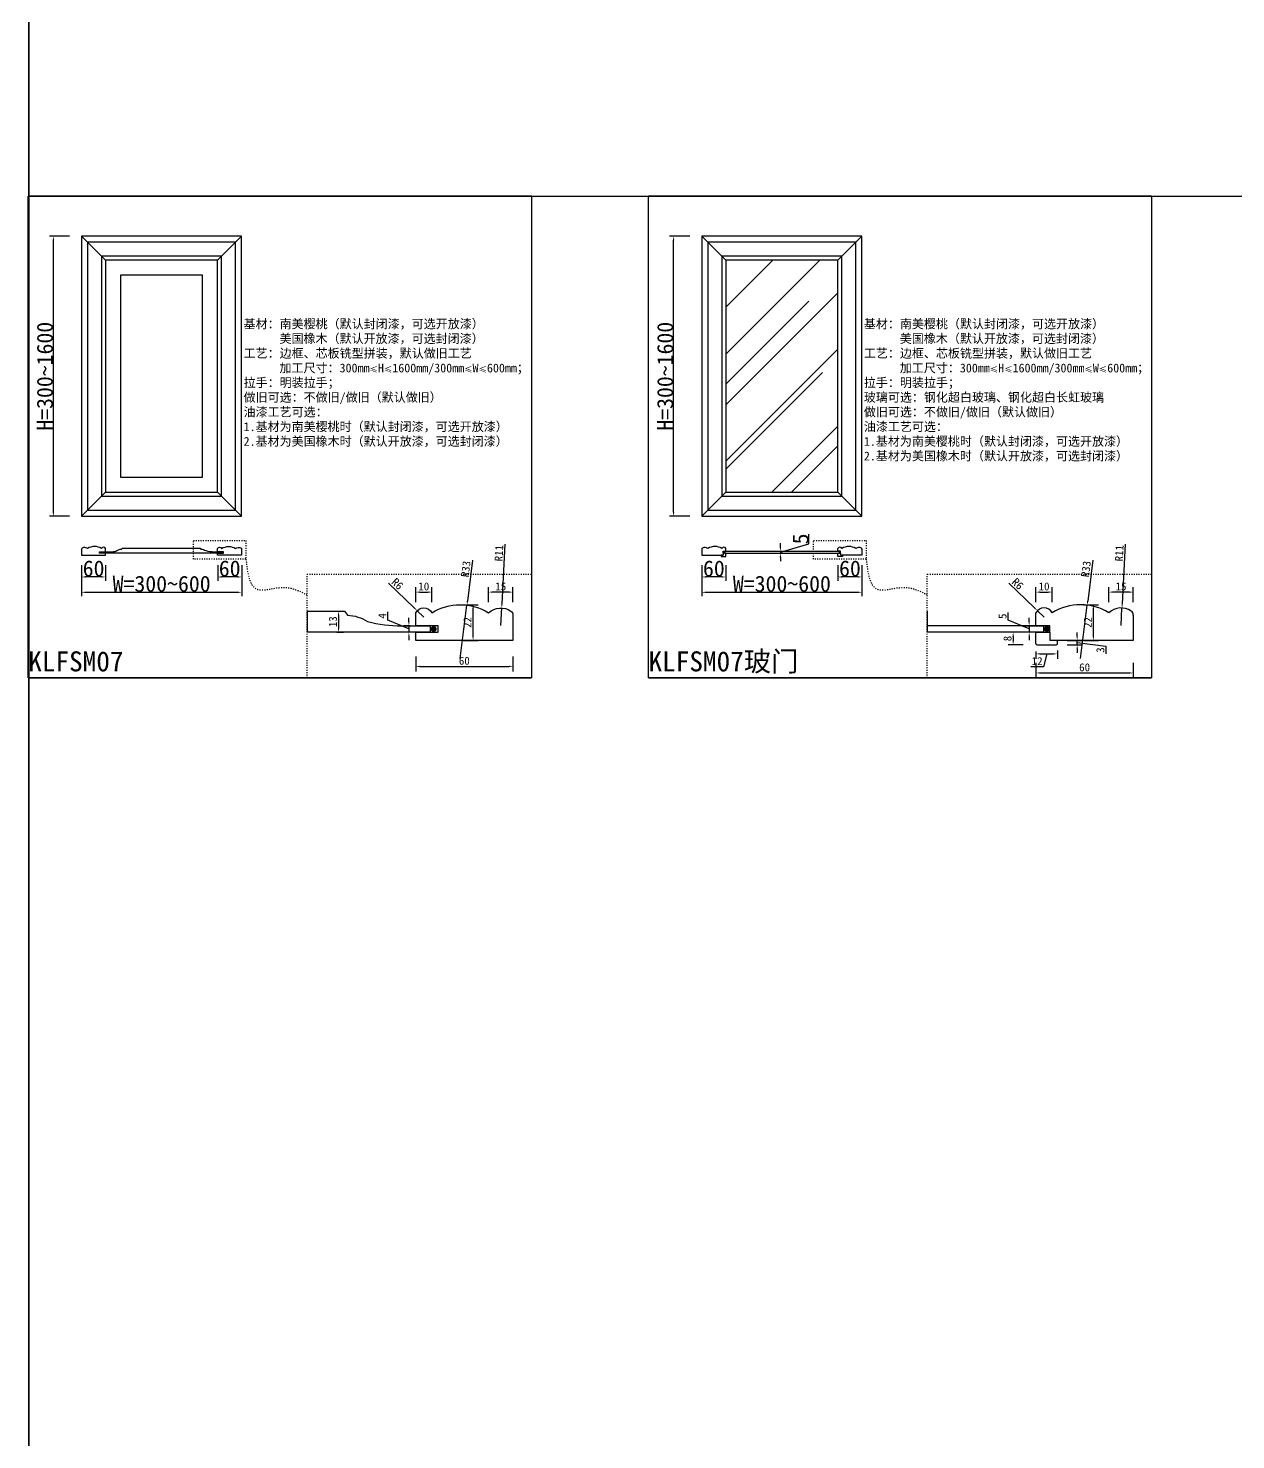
# Model space of a CAD drawing. Header units: millimetres. Extents: x 85186 to 129000, y -77269 to -36327.
# Drawn here: x 85317 to 88334, y -68110 to -64582 of the extents above; entities that cross this region are included whole.
import ezdxf

# ---------------------------------------------------------------- set-up
doc = ezdxf.new("R2010")
doc.units = ezdxf.units.MM
doc.linetypes.add('100', pattern=[30, 12, -18])
doc.styles.add('KLF-1_宋体', font='SimSun.ttf')
doc.styles.get("Standard").update_dxf_attribs({"font": 'SimSun.ttf'})
doc.styles.add('ZB_宋体', font='SimSun.ttf')
doc.dimstyles.new('ZB16-1.0+4倍大样', dxfattribs={"dimscale": 10, "dimtxt": 2, "dimasz": 1, "dimexe": 1.25, "dimexo": 0.625, "dimgap": 0.4, "dimtad": 1, "dimdec": 1, "dimlfac": 0.25, "dimtxsty": 'Standard', "dimcen": 2.5, "dimclrd": 144, "dimclre": 144, "dimclrt": 4, "dimadec": 0, "dimazin": 0, "dimtfac": 1, "dimtdec": 1, "dimtmove": 1, "dimatfit": 3, "dimfxlon": 1, "dimarcsym": 0})
doc.dimstyles.new('客来福标注小', dxfattribs={"dimscale": 20, "dimtxt": 2, "dimasz": 0.5, "dimexe": 0.5, "dimexo": 0, "dimgap": 0.05, "dimtad": 1, "dimdec": 0, "dimzin": 0, "dimdsep": 46, "dimtxsty": 'Standard', "dimcen": 0, "dimclrd": 256, "dimclre": 256, "dimclrt": 256, "dimadec": 0, "dimazin": 0, "dimtfac": 1, "dimtdec": 0, "dimtofl": 0, "dimtmove": 1, "dimatfit": 3, "dimfxl": 2.2, "dimfxlon": 1, "dimtolj": 1, "dimtzin": 0, "dimarcsym": 0})

# ---------------------------------------------------------------- blocks, each defined once
blk = doc.blocks.new('*D2675')
at = {"lineweight": -2, "transparency": 16777216}
for p, q in [((85420.6, -65101.9), (85369.9, -65101.9)), ((85379.9, -65791.9), (85379.9, -65111.9)), ((85420.6, -65801.9), (85369.9, -65801.9))]:
    blk.add_line(p, q, dxfattribs=at)
at = {"transparency": 16777216}
for points in [[(85378.2, -65111.9), (85381.6, -65111.9), (85379.9, -65101.9)], [(85378.2, -65791.9), (85381.6, -65791.9), (85379.9, -65801.9)]]:
    blk.add_solid(points, dxfattribs=at)
at = {"layer": 'Defpoints', "color": 0, "transparency": 16777216}
for p in [(85379.9, -65101.9), (85420.6, -65101.9), (85420.6, -65801.9)]:
    blk.add_point(p, dxfattribs=at)
at = {"transparency": 16777216, "insert": (85358.9, -65451.9), "char_height": 40, "attachment_point": 5, "rotation": 90, "style": 'KLF-1_宋体'}
blk.add_mtext('\\A1;H=300~1600', dxfattribs=at)
blk = doc.blocks.new('*D2676')
at = {"lineweight": -2, "transparency": 16777216}
for p, q in [((85450.5, -65947.8), (85450.5, -66001.8)), ((85850.5, -65947.8), (85850.5, -66001.8)), ((85460.5, -65991.8), (85840.5, -65991.8))]:
    blk.add_line(p, q, dxfattribs=at)
at = {"transparency": 16777216}
for points in [[(85460.5, -65990.1), (85460.5, -65993.5), (85450.5, -65991.8)], [(85840.5, -65990.1), (85840.5, -65993.5), (85850.5, -65991.8)]]:
    blk.add_solid(points, dxfattribs=at)
at = {"layer": 'Defpoints', "color": 0, "transparency": 16777216}
for p in [(85450.5, -65923.7), (85850.5, -65923.7), (85850.5, -65991.8)]:
    blk.add_point(p, dxfattribs=at)
at = {"transparency": 16777216, "insert": (85650.5, -65970.8), "char_height": 40, "attachment_point": 5, "style": 'KLF-1_宋体'}
blk.add_mtext('\\A1;W=300~600', dxfattribs=at)
blk = doc.blocks.new('*D2677')
at = {"lineweight": -2, "transparency": 16777216}
for p, q in [((85790.5, -65923.7), (85790.5, -65963.5)), ((85850.5, -65923.7), (85850.5, -65963.5)), ((85840.5, -65953.5), (85800.5, -65953.5))]:
    blk.add_line(p, q, dxfattribs=at)
at = {"transparency": 16777216}
for points in [[(85800.5, -65951.8), (85800.5, -65955.2), (85790.5, -65953.5)], [(85840.5, -65951.8), (85840.5, -65955.2), (85850.5, -65953.5)]]:
    blk.add_solid(points, dxfattribs=at)
at = {"layer": 'Defpoints', "color": 0, "transparency": 16777216}
for p in [(85790.5, -65923.7), (85850.5, -65923.7), (85790.5, -65953.5)]:
    blk.add_point(p, dxfattribs=at)
at = {"transparency": 16777216, "insert": (85820.5, -65932.5), "char_height": 40, "attachment_point": 5, "style": 'KLF-1_宋体'}
blk.add_mtext('\\A1;60', dxfattribs=at)
blk = doc.blocks.new('*D2678')
at = {"lineweight": -2, "transparency": 16777216}
for p, q in [((85450.5, -65923.7), (85450.5, -65963.5)), ((85510.5, -65923.7), (85510.5, -65963.5)), ((85500.5, -65953.5), (85460.5, -65953.5))]:
    blk.add_line(p, q, dxfattribs=at)
at = {"transparency": 16777216}
for points in [[(85460.5, -65951.8), (85460.5, -65955.2), (85450.5, -65953.5)], [(85500.5, -65951.8), (85500.5, -65955.2), (85510.5, -65953.5)]]:
    blk.add_solid(points, dxfattribs=at)
at = {"layer": 'Defpoints', "color": 0, "transparency": 16777216}
for p in [(85450.5, -65923.7), (85510.5, -65923.7), (85450.5, -65953.5)]:
    blk.add_point(p, dxfattribs=at)
at = {"transparency": 16777216, "insert": (85480.5, -65932.5), "char_height": 40, "attachment_point": 5, "style": 'KLF-1_宋体'}
blk.add_mtext('\\A1;60', dxfattribs=at)
blk = doc.blocks.new('sfdds')
at = {"color": 0}
blk.add_line((120351.32, 36919.39), (120351.32, 36906.39), dxfattribs=at)
blk.add_lwpolyline([(120478.37, 36901.39), (120478.37, 36901.39), (120418.37, 36901.39), (120418.37, 36906.39), (120432.28, 36906.39), (120432.28, 36910.39), (120418.37, 36910.39), (120418.37, 36918.39, -0.599598), (120428.37, 36918.39, -0.285714), (120463.37, 36918.39, -0.356081), (120477.08, 36919.44, -0.245516), (120478.37, 36916.98)], format="xyb", close=True)
blk.add_lwpolyline([(120351.32, 36919.39), (120374.37, 36919.39), (120376.25, 36916.89, -0.130305), (120388.68, 36913.07, 0.064299), (120409.67, 36910.39), (120427.37, 36910.39), (120427.37, 36906.39), (120351.32, 36906.39)], format="xyb")
blk = doc.blocks.new('*D2679')
at = {"color": 144, "lineweight": -2, "transparency": 16777216}
for p, q in [((86285.3, -66152), (86285.3, -66189.5)), ((86528.3, -66152), (86528.3, -66189.5)), ((86295.3, -66177), (86518.3, -66177))]:
    blk.add_line(p, q, dxfattribs=at)
at = {"color": 144, "transparency": 16777216}
for points in [[(86295.3, -66175.3), (86295.3, -66178.6), (86285.3, -66177)], [(86518.3, -66175.3), (86518.3, -66178.6), (86528.3, -66177)]]:
    blk.add_solid(points, dxfattribs=at)
at = {"layer": 'Defpoints', "color": 0, "transparency": 16777216}
for p in [(86285.3, -66101.8), (86528.3, -66097.4), (86528.3, -66177)]:
    blk.add_point(p, dxfattribs=at)
at = {"color": 4, "transparency": 16777216, "insert": (86406.8, -66163), "char_height": 20, "attachment_point": 5}
blk.add_mtext('60', dxfattribs=at)
blk = doc.blocks.new('*D2680')
at = {"color": 144, "lineweight": -2, "transparency": 16777216}
for p, q in [((86403.6, -66022.8), (86441.1, -66022.8)), ((86428.6, -66101.9), (86428.6, -66032.8)), ((86403.6, -66111.9), (86441.1, -66111.9))]:
    blk.add_line(p, q, dxfattribs=at)
at = {"color": 144, "transparency": 16777216}
for points in [[(86427, -66032.8), (86430.3, -66032.8), (86428.6, -66022.8)], [(86427, -66101.9), (86430.3, -66101.9), (86428.6, -66111.9)]]:
    blk.add_solid(points, dxfattribs=at)
at = {"layer": 'Defpoints', "color": 0, "transparency": 16777216}
for p in [(86396.7, -66022.8), (86428.6, -66022.8), (86375.9, -66111.9)]:
    blk.add_point(p, dxfattribs=at)
at = {"color": 4, "transparency": 16777216, "insert": (86414.6, -66067.3), "char_height": 20, "attachment_point": 5, "rotation": 90}
blk.add_mtext('22', dxfattribs=at)
blk = doc.blocks.new('*D2681')
at = {"color": 144, "lineweight": -2, "transparency": 16777216}
for p, q in [((86088.2, -66039), (86105.1, -66039)), ((86092.6, -66049), (86092.6, -66081.6)), ((86088.2, -66091.6), (86105.1, -66091.6))]:
    blk.add_line(p, q, dxfattribs=at)
at = {"color": 144, "transparency": 16777216}
for points in [[(86090.9, -66049), (86094.2, -66049), (86092.6, -66039)], [(86090.9, -66081.6), (86094.2, -66081.6), (86092.6, -66091.6)]]:
    blk.add_solid(points, dxfattribs=at)
at = {"layer": 'Defpoints', "color": 0, "transparency": 16777216}
for p in [(86082, -66039), (86082, -66091.6), (86092.6, -66091.6)]:
    blk.add_point(p, dxfattribs=at)
at = {"color": 4, "transparency": 16777216, "insert": (86078.6, -66065.3), "char_height": 20, "attachment_point": 5, "rotation": 90}
blk.add_mtext('13', dxfattribs=at)
blk = doc.blocks.new('*D2682')
at = {"color": 144, "lineweight": -2, "transparency": 16777216}
for p, q in [((86215.8, -66061.1), (86215.8, -66040.8)), ((86268.3, -66083.5), (86215.8, -66061.1)), ((86268.3, -66065.4), (86268.3, -66055.4)), ((86271.1, -66075.4), (86255.8, -66075.4)), ((86271.1, -66091.6), (86255.8, -66091.6)), ((86268.3, -66075.4), (86268.3, -66091.6)), ((86268.3, -66075.4), (86268.3, -66091.6)), ((86268.3, -66101.6), (86268.3, -66111.6))]:
    blk.add_line(p, q, dxfattribs=at)
at = {"color": 144, "transparency": 16777216}
for points in [[(86266.6, -66065.4), (86269.9, -66065.4), (86268.3, -66075.4)], [(86266.6, -66101.6), (86269.9, -66101.6), (86268.3, -66091.6)]]:
    blk.add_solid(points, dxfattribs=at)
at = {"layer": 'Defpoints', "color": 0, "transparency": 16777216}
for p in [(86268.3, -66091.6), (86277.4, -66075.4), (86277.4, -66091.6)]:
    blk.add_point(p, dxfattribs=at)
at = {"color": 4, "transparency": 16777216, "insert": (86201.8, -66050.9), "char_height": 20, "attachment_point": 5, "rotation": 90}
blk.add_mtext('4', dxfattribs=at)
blk = doc.blocks.new('*D2683')
at = {"lineweight": -2, "transparency": 16777216}
for p, q in [((86970.4, -65101.9), (86919.8, -65101.9)), ((86929.8, -65791.9), (86929.8, -65111.9)), ((86970.4, -65801.9), (86919.8, -65801.9))]:
    blk.add_line(p, q, dxfattribs=at)
at = {"transparency": 16777216}
for points in [[(86928.1, -65111.9), (86931.4, -65111.9), (86929.8, -65101.9)], [(86928.1, -65791.9), (86931.4, -65791.9), (86929.8, -65801.9)]]:
    blk.add_solid(points, dxfattribs=at)
at = {"layer": 'Defpoints', "color": 0, "transparency": 16777216}
for p in [(86929.8, -65101.9), (86970.4, -65101.9), (86970.4, -65801.9)]:
    blk.add_point(p, dxfattribs=at)
at = {"transparency": 16777216, "insert": (86908.8, -65451.9), "char_height": 40, "attachment_point": 5, "rotation": 90, "style": 'KLF-1_宋体'}
blk.add_mtext('\\A1;H=300~1600', dxfattribs=at)
blk = doc.blocks.new('*D2684')
at = {"lineweight": -2, "transparency": 16777216}
for p, q in [((87000.3, -65947.8), (87000.3, -66001.8)), ((87400.3, -65947.8), (87400.3, -66001.8)), ((87010.3, -65991.8), (87390.3, -65991.8))]:
    blk.add_line(p, q, dxfattribs=at)
at = {"transparency": 16777216}
for points in [[(87010.3, -65990.1), (87010.3, -65993.5), (87000.3, -65991.8)], [(87390.3, -65990.1), (87390.3, -65993.5), (87400.3, -65991.8)]]:
    blk.add_solid(points, dxfattribs=at)
at = {"layer": 'Defpoints', "color": 0, "transparency": 16777216}
for p in [(87000.3, -65923.7), (87400.3, -65923.7), (87400.3, -65991.8)]:
    blk.add_point(p, dxfattribs=at)
at = {"transparency": 16777216, "insert": (87200.3, -65970.8), "char_height": 40, "attachment_point": 5, "style": 'KLF-1_宋体'}
blk.add_mtext('\\A1;W=300~600', dxfattribs=at)
blk = doc.blocks.new('*D2685')
at = {"lineweight": -2, "transparency": 16777216}
for p, q in [((87340.3, -65923.7), (87340.3, -65963.5)), ((87400.3, -65923.7), (87400.3, -65963.5)), ((87390.3, -65953.5), (87350.3, -65953.5))]:
    blk.add_line(p, q, dxfattribs=at)
at = {"transparency": 16777216}
for points in [[(87350.3, -65951.8), (87350.3, -65955.2), (87340.3, -65953.5)], [(87390.3, -65951.8), (87390.3, -65955.2), (87400.3, -65953.5)]]:
    blk.add_solid(points, dxfattribs=at)
at = {"layer": 'Defpoints', "color": 0, "transparency": 16777216}
for p in [(87340.3, -65923.7), (87400.3, -65923.7), (87340.3, -65953.5)]:
    blk.add_point(p, dxfattribs=at)
at = {"transparency": 16777216, "insert": (87370.3, -65932.5), "char_height": 40, "attachment_point": 5, "style": 'KLF-1_宋体'}
blk.add_mtext('\\A1;60', dxfattribs=at)
blk = doc.blocks.new('*D2686')
at = {"lineweight": -2, "transparency": 16777216}
for p, q in [((87000.3, -65923.7), (87000.3, -65963.5)), ((87060.3, -65923.7), (87060.3, -65963.5)), ((87050.3, -65953.5), (87010.3, -65953.5))]:
    blk.add_line(p, q, dxfattribs=at)
at = {"transparency": 16777216}
for points in [[(87010.3, -65951.8), (87010.3, -65955.2), (87000.3, -65953.5)], [(87050.3, -65951.8), (87050.3, -65955.2), (87060.3, -65953.5)]]:
    blk.add_solid(points, dxfattribs=at)
at = {"layer": 'Defpoints', "color": 0, "transparency": 16777216}
for p in [(87000.3, -65923.7), (87060.3, -65923.7), (87000.3, -65953.5)]:
    blk.add_point(p, dxfattribs=at)
at = {"transparency": 16777216, "insert": (87030.3, -65932.5), "char_height": 40, "attachment_point": 5, "style": 'KLF-1_宋体'}
blk.add_mtext('\\A1;60', dxfattribs=at)
blk = doc.blocks.new('*D2687')
at = {"color": 144, "lineweight": -2, "transparency": 16777216}
for p, q in [((87835.2, -66168.4), (87835.2, -66205.9)), ((88078.2, -66168.4), (88078.2, -66205.9)), ((87845.2, -66193.4), (88068.2, -66193.4))]:
    blk.add_line(p, q, dxfattribs=at)
at = {"color": 144, "transparency": 16777216}
for points in [[(87845.2, -66191.7), (87845.2, -66195), (87835.2, -66193.4)], [(88068.2, -66191.7), (88068.2, -66195), (88078.2, -66193.4)]]:
    blk.add_solid(points, dxfattribs=at)
at = {"layer": 'Defpoints', "color": 0, "transparency": 16777216}
for p in [(87835.2, -66118.2), (88078.2, -66113.8), (88078.2, -66193.4)]:
    blk.add_point(p, dxfattribs=at)
at = {"color": 4, "transparency": 16777216, "insert": (87956.7, -66179.4), "char_height": 20, "attachment_point": 5}
blk.add_mtext('60', dxfattribs=at)
blk = doc.blocks.new('*D2688')
at = {"color": 144, "lineweight": -2, "transparency": 16777216}
for p, q in [((87953.5, -66022.8), (87991, -66022.8)), ((87978.5, -66101.9), (87978.5, -66032.8)), ((87953.5, -66111.9), (87991, -66111.9))]:
    blk.add_line(p, q, dxfattribs=at)
at = {"color": 144, "transparency": 16777216}
for points in [[(87976.8, -66032.8), (87980.2, -66032.8), (87978.5, -66022.8)], [(87976.8, -66101.9), (87980.2, -66101.9), (87978.5, -66111.9)]]:
    blk.add_solid(points, dxfattribs=at)
at = {"layer": 'Defpoints', "color": 0, "transparency": 16777216}
for p in [(87946.5, -66022.8), (87978.5, -66022.8), (87925.7, -66111.9)]:
    blk.add_point(p, dxfattribs=at)
at = {"color": 4, "transparency": 16777216, "insert": (87964.5, -66067.3), "char_height": 20, "attachment_point": 5, "rotation": 90}
blk.add_mtext('22', dxfattribs=at)
blk = doc.blocks.new('*D2689')
at = {"color": 144, "lineweight": -2, "transparency": 16777216}
for p, q in [((87765.7, -66061.1), (87765.7, -66042.2)), ((87818.2, -66083.5), (87765.7, -66061.1)), ((87818.2, -66065.4), (87818.2, -66055.4)), ((87821, -66075.4), (87805.7, -66075.4)), ((87821, -66091.6), (87805.7, -66091.6)), ((87818.2, -66075.4), (87818.2, -66091.6)), ((87818.2, -66075.4), (87818.2, -66091.6)), ((87818.2, -66101.6), (87818.2, -66111.6))]:
    blk.add_line(p, q, dxfattribs=at)
at = {"color": 144, "transparency": 16777216}
for points in [[(87816.5, -66065.4), (87819.8, -66065.4), (87818.2, -66075.4)], [(87816.5, -66101.6), (87819.8, -66101.6), (87818.2, -66091.6)]]:
    blk.add_solid(points, dxfattribs=at)
at = {"layer": 'Defpoints', "color": 0, "transparency": 16777216}
for p in [(87818.2, -66091.6), (87827.3, -66075.4), (87827.3, -66091.6)]:
    blk.add_point(p, dxfattribs=at)
at = {"color": 4, "transparency": 16777216, "insert": (87751.7, -66051.7), "char_height": 20, "attachment_point": 5, "rotation": 90}
blk.add_mtext('5', dxfattribs=at)
blk = doc.blocks.new('*D2709')
at = {"color": 144, "lineweight": -2, "transparency": 16777216}
for p, q in [((86285.3, -66016.3), (86285.3, -65978.8)), ((86295.3, -65991.3), (86315.8, -65991.3)), ((86325.8, -66016.3), (86325.8, -65978.8))]:
    blk.add_line(p, q, dxfattribs=at)
at = {"color": 144, "transparency": 16777216}
for points in [[(86295.3, -65989.6), (86295.3, -65993), (86285.3, -65991.3)], [(86315.8, -65989.6), (86315.8, -65993), (86325.8, -65991.3)]]:
    blk.add_solid(points, dxfattribs=at)
at = {"layer": 'Defpoints', "color": 0, "transparency": 16777216}
for p in [(86325.8, -65991.3), (86285.3, -66032.9), (86325.8, -66032.9)]:
    blk.add_point(p, dxfattribs=at)
at = {"color": 4, "transparency": 16777216, "insert": (86305.5, -65977.3), "char_height": 20, "attachment_point": 5}
blk.add_mtext('10', dxfattribs=at)
blk = doc.blocks.new('*D2710')
at = {"color": 144, "lineweight": -2, "transparency": 16777216}
for p, q in [((86467.5, -66016.3), (86467.5, -65978.8)), ((86518.3, -65991.3), (86477.5, -65991.3)), ((86528.3, -66016.3), (86528.3, -65978.8))]:
    blk.add_line(p, q, dxfattribs=at)
at = {"color": 144, "transparency": 16777216}
for points in [[(86477.5, -65989.6), (86477.5, -65993), (86467.5, -65991.3)], [(86518.3, -65989.6), (86518.3, -65993), (86528.3, -65991.3)]]:
    blk.add_solid(points, dxfattribs=at)
at = {"layer": 'Defpoints', "color": 0, "transparency": 16777216}
for p in [(86467.5, -65991.3), (86467.5, -66043), (86528.3, -66080.3)]:
    blk.add_point(p, dxfattribs=at)
at = {"color": 4, "transparency": 16777216, "insert": (86497.9, -65977.3), "char_height": 20, "attachment_point": 5}
blk.add_mtext('15', dxfattribs=at)
blk = doc.blocks.new('*D2711')
at = {"color": 144, "lineweight": -2, "transparency": 16777216}
for p, q in [((86217.6, -65968.9), (86281.8, -66031)), ((86305.5, -66053.9), (86289, -66037.9))]:
    blk.add_line(p, q, dxfattribs=at)
at = {"color": 144, "transparency": 16777216}
blk.add_solid([(86283, -66029.8), (86280.7, -66032.2), (86289, -66037.9)], dxfattribs=at)
at = {"layer": 'Defpoints', "color": 0, "transparency": 16777216}
for p in [(86289, -66037.9), (86305.5, -66053.9)]:
    blk.add_point(p, dxfattribs=at)
at = {"color": 4, "transparency": 16777216, "insert": (86239.7, -65970.7), "char_height": 20, "attachment_point": 5, "rotation": 315.9803}
blk.add_mtext('R6', dxfattribs=at)
blk = doc.blocks.new('*D2712')
at = {"color": 144, "lineweight": -2, "transparency": 16777216}
for p, q in [((86427.3, -65911.4), (86414.5, -66013.9)), ((86396.7, -66156.9), (86413.3, -66023.8))]:
    blk.add_line(p, q, dxfattribs=at)
at = {"color": 144, "transparency": 16777216}
blk.add_solid([(86412.9, -66013.7), (86416.2, -66014.1), (86413.3, -66023.8)], dxfattribs=at)
at = {"layer": 'Defpoints', "color": 0, "transparency": 16777216}
for p in [(86413.3, -66023.8), (86396.7, -66156.9)]:
    blk.add_point(p, dxfattribs=at)
at = {"color": 4, "transparency": 16777216, "insert": (86410.5, -65933.6), "char_height": 20, "attachment_point": 5, "rotation": 82.8789}
blk.add_mtext('R33', dxfattribs=at)
blk = doc.blocks.new('*D2713')
at = {"color": 144, "lineweight": -2, "transparency": 16777216}
for p, q in [((86508.4, -65871.3), (86500.7, -66021)), ((86497.9, -66075), (86500.2, -66031))]:
    blk.add_line(p, q, dxfattribs=at)
at = {"color": 144, "transparency": 16777216}
blk.add_solid([(86499, -66020.9), (86502.4, -66021.1), (86500.2, -66031)], dxfattribs=at)
at = {"layer": 'Defpoints', "color": 0, "transparency": 16777216}
for p in [(86500.2, -66031), (86497.9, -66075)]:
    blk.add_point(p, dxfattribs=at)
at = {"color": 4, "transparency": 16777216, "insert": (86493.2, -65894.1), "char_height": 20, "attachment_point": 5, "rotation": 87.0614}
blk.add_mtext('R11', dxfattribs=at)
blk = doc.blocks.new('*D2714')
at = {"color": 144, "lineweight": -2, "transparency": 16777216}
for p, q in [((87835.2, -66016.3), (87835.2, -65978.8)), ((87845.2, -65991.3), (87865.7, -65991.3)), ((87875.7, -66016.3), (87875.7, -65978.8))]:
    blk.add_line(p, q, dxfattribs=at)
at = {"color": 144, "transparency": 16777216}
for points in [[(87845.2, -65989.6), (87845.2, -65993), (87835.2, -65991.3)], [(87865.7, -65989.6), (87865.7, -65993), (87875.7, -65991.3)]]:
    blk.add_solid(points, dxfattribs=at)
at = {"layer": 'Defpoints', "color": 0, "transparency": 16777216}
for p in [(87875.7, -65991.3), (87835.2, -66032.9), (87875.7, -66032.9)]:
    blk.add_point(p, dxfattribs=at)
at = {"color": 4, "transparency": 16777216, "insert": (87855.4, -65977.3), "char_height": 20, "attachment_point": 5}
blk.add_mtext('10', dxfattribs=at)
blk = doc.blocks.new('*D2715')
at = {"color": 144, "lineweight": -2, "transparency": 16777216}
for p, q in [((88017.4, -66016.3), (88017.4, -65978.8)), ((88068.2, -65991.3), (88027.4, -65991.3)), ((88078.2, -66016.3), (88078.2, -65978.8))]:
    blk.add_line(p, q, dxfattribs=at)
at = {"color": 144, "transparency": 16777216}
for points in [[(88027.4, -65989.6), (88027.4, -65993), (88017.4, -65991.3)], [(88068.2, -65989.6), (88068.2, -65993), (88078.2, -65991.3)]]:
    blk.add_solid(points, dxfattribs=at)
at = {"layer": 'Defpoints', "color": 0, "transparency": 16777216}
for p in [(88017.4, -65991.3), (88017.4, -66043), (88078.2, -66080.3)]:
    blk.add_point(p, dxfattribs=at)
at = {"color": 4, "transparency": 16777216, "insert": (88047.8, -65977.3), "char_height": 20, "attachment_point": 5}
blk.add_mtext('15', dxfattribs=at)
blk = doc.blocks.new('*D2716')
at = {"color": 144, "lineweight": -2, "transparency": 16777216}
for p, q in [((87767.5, -65968.9), (87831.7, -66031)), ((87855.4, -66053.9), (87838.9, -66037.9))]:
    blk.add_line(p, q, dxfattribs=at)
at = {"color": 144, "transparency": 16777216}
blk.add_solid([(87832.9, -66029.8), (87830.6, -66032.2), (87838.9, -66037.9)], dxfattribs=at)
at = {"layer": 'Defpoints', "color": 0, "transparency": 16777216}
for p in [(87838.9, -66037.9), (87855.4, -66053.9)]:
    blk.add_point(p, dxfattribs=at)
at = {"color": 4, "transparency": 16777216, "insert": (87789.5, -65970.7), "char_height": 20, "attachment_point": 5, "rotation": 315.9803}
blk.add_mtext('R6', dxfattribs=at)
blk = doc.blocks.new('*D2717')
at = {"color": 144, "lineweight": -2, "transparency": 16777216}
for p, q in [((87977.2, -65911.4), (87964.4, -66013.9)), ((87946.5, -66156.9), (87963.2, -66023.8))]:
    blk.add_line(p, q, dxfattribs=at)
at = {"color": 144, "transparency": 16777216}
blk.add_solid([(87962.8, -66013.7), (87966.1, -66014.1), (87963.2, -66023.8)], dxfattribs=at)
at = {"layer": 'Defpoints', "color": 0, "transparency": 16777216}
for p in [(87963.2, -66023.8), (87946.5, -66156.9)]:
    blk.add_point(p, dxfattribs=at)
at = {"color": 4, "transparency": 16777216, "insert": (87960.3, -65933.6), "char_height": 20, "attachment_point": 5, "rotation": 82.8789}
blk.add_mtext('R33', dxfattribs=at)
blk = doc.blocks.new('*D2718')
at = {"color": 144, "lineweight": -2, "transparency": 16777216}
for p, q in [((88058.2, -65871.3), (88050.6, -66021)), ((88047.8, -66075), (88050.1, -66031))]:
    blk.add_line(p, q, dxfattribs=at)
at = {"color": 144, "transparency": 16777216}
blk.add_solid([(88048.9, -66020.9), (88052.2, -66021.1), (88050.1, -66031)], dxfattribs=at)
at = {"layer": 'Defpoints', "color": 0, "transparency": 16777216}
for p in [(88050.1, -66031), (88047.8, -66075)]:
    blk.add_point(p, dxfattribs=at)
at = {"color": 4, "transparency": 16777216, "insert": (88043.1, -65894.1), "char_height": 20, "attachment_point": 5, "rotation": 87.0614}
blk.add_mtext('R11', dxfattribs=at)
blk = doc.blocks.new('*D2729')
at = {"lineweight": -2, "transparency": 16777216}
for p, q in [((87268, -65870.3), (87268, -65846.6)), ((87152.5, -65889.2), (87206.5, -65889.2)), ((87196.5, -65879.2), (87196.5, -65869.2)), ((87196.5, -65891.7), (87268, -65870.3)), ((87196.5, -65889.2), (87196.5, -65894.2)), ((87152.5, -65894.2), (87206.5, -65894.2)), ((87196.5, -65904.2), (87196.5, -65914.2))]:
    blk.add_line(p, q, dxfattribs=at)
at = {"transparency": 16777216}
for points in [[(87194.8, -65879.2), (87198.2, -65879.2), (87196.5, -65889.2)], [(87194.8, -65904.2), (87198.2, -65904.2), (87196.5, -65894.2)]]:
    blk.add_solid(points, dxfattribs=at)
at = {"layer": 'Defpoints', "color": 0, "transparency": 16777216}
for p in [(87059.7, -65889.2), (87059.7, -65894.2), (87196.5, -65894.2)]:
    blk.add_point(p, dxfattribs=at)
at = {"transparency": 16777216, "insert": (87247, -65858.4), "char_height": 40, "attachment_point": 5, "rotation": 90}
blk.add_mtext('\\A1;5', dxfattribs=at)
blk = doc.blocks.new('SDS')
at = {"color": 0}
for p, q in [((120443.4, 41239.3), (120438.4, 41239.3)), ((120438.4, 41239.3), (120438.4, 41237.4)), ((120439.4, 41236.4), (120449.1, 41236.4))]:
    blk.add_line(p, q, dxfattribs=at)
for p, q in [((120450.1, 41244.5), (120443.4, 41244.5)), ((120443.4, 41244.5), (120443.4, 41239.3)), ((120450.1, 41237.4), (120450.1, 41244.5))]:
    blk.add_line(p, q)
for centre, start, end in [((120439.4, 41237.4), 180, 270), ((120449.1, 41237.4), 270, 0)]:
    blk.add_arc(centre, 1, start, end, dxfattribs=at)
blk = doc.blocks.new('*D2730')
at = {"color": 144, "lineweight": -2, "transparency": 16777216}
for p, q in [((87803.1, -66091.6), (87765.6, -66091.6)), ((87778.1, -66101.6), (87778.1, -66113.1)), ((87803.1, -66123.1), (87765.6, -66123.1))]:
    blk.add_line(p, q, dxfattribs=at)
at = {"color": 144, "transparency": 16777216}
for points in [[(87776.4, -66101.6), (87779.8, -66101.6), (87778.1, -66091.6)], [(87776.4, -66113.1), (87779.8, -66113.1), (87778.1, -66123.1)]]:
    blk.add_solid(points, dxfattribs=at)
at = {"layer": 'Defpoints', "color": 0, "transparency": 16777216}
for p in [(87852.4, -66091.6), (87778.1, -66123.1), (87852.4, -66123.1)]:
    blk.add_point(p, dxfattribs=at)
at = {"color": 4, "transparency": 16777216, "insert": (87764.1, -66107.4), "char_height": 20, "attachment_point": 5, "rotation": 90}
blk.add_mtext('8', dxfattribs=at)
blk = doc.blocks.new('*D2731')
at = {"color": 144, "lineweight": -2, "transparency": 16777216}
for p, q in [((87835.2, -66140.1), (87835.2, -66158.3)), ((87888.6, -66137.5), (87888.6, -66158.3)), ((87845.2, -66145.8), (87878.6, -66145.8)), ((87861.9, -66145.8), (87853.9, -66177.8)), ((87853.9, -66177.8), (87822.3, -66177.8))]:
    blk.add_line(p, q, dxfattribs=at)
at = {"color": 144, "transparency": 16777216}
for points in [[(87845.2, -66144.1), (87845.2, -66147.4), (87835.2, -66145.8)], [(87878.6, -66144.1), (87878.6, -66147.4), (87888.6, -66145.8)]]:
    blk.add_solid(points, dxfattribs=at)
at = {"layer": 'Defpoints', "color": 0, "transparency": 16777216}
for p in [(87835.2, -66133.8), (87888.6, -66131.3), (87888.6, -66145.8)]:
    blk.add_point(p, dxfattribs=at)
at = {"color": 4, "transparency": 16777216, "insert": (87838.1, -66163.8), "char_height": 20, "attachment_point": 5}
blk.add_mtext('12', dxfattribs=at)
blk = doc.blocks.new('*D2732')
at = {"color": 144, "lineweight": -2, "transparency": 16777216}
for p, q in [((87938.1, -66101.9), (87938.1, -66091.9)), ((87913.1, -66111.9), (87950.6, -66111.9)), ((87913.1, -66123.1), (87950.6, -66123.1)), ((87938.1, -66123.1), (87938.1, -66111.9)), ((87938.1, -66123.1), (87938.1, -66111.9)), ((87938.1, -66117.5), (88010.1, -66126.7)), ((87938.1, -66133.1), (87938.1, -66143.1)), ((88010.1, -66126.7), (88010.1, -66145.6))]:
    blk.add_line(p, q, dxfattribs=at)
at = {"color": 144, "transparency": 16777216}
for points in [[(87936.4, -66101.9), (87939.8, -66101.9), (87938.1, -66111.9)], [(87936.4, -66133.1), (87939.8, -66133.1), (87938.1, -66123.1)]]:
    blk.add_solid(points, dxfattribs=at)
at = {"layer": 'Defpoints', "color": 0, "transparency": 16777216}
for p in [(87880.8, -66111.9), (87880.8, -66123.1), (87938.1, -66111.9)]:
    blk.add_point(p, dxfattribs=at)
at = {"color": 4, "transparency": 16777216, "insert": (87996.1, -66136.1), "char_height": 20, "attachment_point": 5, "rotation": 90}
blk.add_mtext('3', dxfattribs=at)

msp = doc.modelspace()

# ---------------------------------------------------------------- hatches: boundary and pattern name
h = msp.add_hatch()
h.set_pattern_fill('AR-RROOF', color=4, scale=8, angle=45)
h.set_pattern_definition([(45, (-33393.07, -102800.82), (172.42092, 459.7891), [3048, -406.4, 1016, -203.2]), (45, (-33273.82, -102537.88), (-334.78395, 47.41575), [609.6, -67.056, 1219.2, -152.4]), (45, (-33443.36, -102606.85), (650.88896, 843.42565), [1625.6, -284.48, 812.8, -203.2])])
h.paths.add_polyline_path([(87060.328, -65741.891), (87340.328, -65741.891), (87340.328, -65161.891), (87060.328, -65161.891)])
h = msp.add_hatch(color=256)
edge = h.paths.add_edge_path()
edge.add_ellipse((85497.985, -65892.411), major_axis=(2.138, 0), ratio=0.94364809, start_angle=0, end_angle=360, ccw=False)
h = msp.add_hatch(color=256)
edge = h.paths.add_edge_path()
edge.add_ellipse((85802.916, -65892.411), major_axis=(-2.138, 0), ratio=0.94364809, start_angle=0, end_angle=360)
h = msp.add_hatch(color=256)
edge = h.paths.add_edge_path()
edge.add_ellipse((87055.176, -65891.703), major_axis=(-1.498, 0), ratio=0.98345922, start_angle=0, end_angle=360, ccw=False)
h = msp.add_hatch(color=256)
edge = h.paths.add_edge_path()
edge.add_ellipse((87345.48, -65891.703), major_axis=(1.498, 0), ratio=0.98345922, start_angle=0, end_angle=360)
h = msp.add_hatch(color=256)
edge = h.paths.add_edge_path()
edge.add_ellipse((86330.294, -66083.446), major_axis=(0, -7.647), ratio=0.98036134, start_angle=0, end_angle=360)
h = msp.add_hatch(color=256)
edge = h.paths.add_edge_path()
edge.add_ellipse((87862.264, -66083.446), major_axis=(0, -7.647), ratio=0.98036134, start_angle=0, end_angle=360)

# ---------------------------------------------------------------- linework, layer by layer
for p, q in [((85318.615, -36326.918), (85318.615, -77269.2)), ((86574.299, -65002.033), (85317.175, -65002.033)), ((85317.175, -65002.033), (86574.299, -65002.033)), ((85317.175, -65002.033), (128998.286, -65002.033)), ((85862.959, -65002.033), (85531.801, -65002.033)), ((86001.069, -65002.033), (85862.959, -65002.033)), ((85862.959, -65002.033), (86340.098, -65002.033)), ((86340.098, -65002.033), (86001.069, -65002.033)), ((86574.299, -65002.033), (86340.098, -65002.033)), ((86574.299, -65002.033), (86340.098, -65002.033)), ((88124.177, -65002.033), (86867.052, -65002.033)), ((86867.052, -65002.033), (88124.177, -65002.033)), ((87412.837, -65002.033), (87081.678, -65002.033)), ((87550.946, -65002.033), (87412.837, -65002.033)), ((87412.837, -65002.033), (87889.975, -65002.033)), ((87889.975, -65002.033), (87550.946, -65002.033)), ((88124.177, -65002.033), (87889.975, -65002.033)), ((88124.177, -65002.033), (87889.975, -65002.033)), ((87000.328, -65883.842), (87000.328, -65899.429)), ((87053.589, -65894.228), (87053.589, -65889.228)), ((87053.589, -65889.228), (87060.328, -65889.228)), ((87060.328, -65889.228), (87060.328, -65882.429)), ((87340.328, -65889.228), (87340.328, -65882.429)), ((87347.067, -65889.228), (87340.328, -65889.228)), ((87347.067, -65894.228), (87347.067, -65889.228)), ((87400.328, -65883.842), (87400.328, -65899.429)), ((87000.328, -65899.429), (87000.328, -65899.429)), ((87000.328, -65899.429), (87053.589, -65899.429)), ((87060.328, -65894.228), (87053.589, -65894.228)), ((87340.328, -65894.228), (87347.067, -65894.228)), ((87400.328, -65899.429), (87350.328, -65899.429)), ((87400.328, -65899.429), (87400.328, -65899.429)), ((87835.167, -66075.443), (87835.167, -66043.043)), ((88078.167, -66048.766), (88078.167, -66111.893)), ((87799.962, -66075.443), (87853.709, -66075.443)), ((87869.675, -66075.443), (87835.167, -66075.443)), ((87835.167, -66120.145), (87835.167, -66091.643)), ((87835.167, -66091.643), (87869.675, -66091.643)), ((87853.709, -66075.443), (87853.709, -66091.643)), ((87869.675, -66091.643), (87869.675, -66075.443)), ((88078.167, -66111.893), (87869.675, -66111.893)), ((88078.167, -66111.893), (88078.167, -66111.893)), ((85317.175, -66205.655), (86574.299, -66205.655)), ((86867.052, -66205.655), (88124.177, -66205.655))]:
    msp.add_line(p, q)
at = {"color": 0}
for p, q in [((85317.175, -66205.655), (85317.175, -65002.033)), ((86867.052, -66205.655), (86867.052, -65002.033)), ((87057.054, -65889.228), (87057.054, -65894.228)), ((87343.603, -65889.228), (87343.603, -65894.228)), ((87053.589, -65894.228), (87053.589, -65899.429)), ((87347.067, -65894.228), (87347.067, -65899.429)), ((87563.642, -66038.993), (87563.642, -66091.643)), ((87869.675, -66091.643), (87869.675, -66111.893)), ((87838.167, -66123.145), (87885.594, -66123.145)), ((87888.594, -66120.145), (87888.594, -66111.893))]:
    msp.add_line(p, q, dxfattribs=at)
at = {"color": 3}
for p, q in [((86574.299, -65002.033), (85317.175, -65002.033)), ((86574.299, -65002.033), (86574.299, -66205.655)), ((88124.177, -65002.033), (86867.052, -65002.033)), ((88124.177, -65002.033), (88124.177, -66205.655))]:
    msp.add_line(p, q, dxfattribs=at)
at = {"color": 4}
for p, q in [((87057.054, -65889.228), (87347.067, -65889.228)), ((87057.054, -65894.228), (87344.83, -65894.228)), ((87853.709, -66075.443), (87563.642, -66075.443)), ((87853.709, -66091.643), (87563.642, -66091.643))]:
    msp.add_line(p, q, dxfattribs=at)
for points in [[(85318.615, -36326.918), (128998.287, -36326.918), (128998.287, -77269.2), (85318.615, -77269.2)], [(85450.451, -65801.891), (85850.451, -65801.891), (85850.451, -65101.891), (85450.451, -65101.891)], [(87000.328, -65801.891), (87400.328, -65801.891), (87400.328, -65101.891), (87000.328, -65101.891)], [(85510.451, -65741.891), (85790.451, -65741.891), (85790.451, -65161.891), (85510.451, -65161.891)], [(87060.328, -65741.891), (87340.328, -65741.891), (87340.328, -65161.891), (87060.328, -65161.891)], [(85547.946, -65704.396), (85752.956, -65704.396), (85752.956, -65199.386), (85547.946, -65199.386)]]:
    msp.add_lwpolyline(points, close=True)
at = {"color": 0}
for points in [[(85317.175, -65002.033), (86574.299, -65002.033), (86574.299, -66205.655), (85317.175, -66205.655)], [(86867.052, -65002.033), (88124.177, -65002.033), (88124.177, -66205.655), (86867.052, -66205.655)]]:
    msp.add_lwpolyline(points, close=True, dxfattribs=at)
at = {"color": 252}
for points in [[(85510.451, -65161.891), (85450.451, -65101.891)], [(85790.451, -65161.891), (85850.451, -65101.891)], [(87060.328, -65161.891), (87000.328, -65101.891)], [(87340.328, -65161.891), (87400.328, -65101.891)], [(85510.451, -65741.891), (85450.451, -65801.891)], [(85850.451, -65801.891), (85790.451, -65741.891)], [(87060.328, -65741.891), (87000.328, -65801.891)], [(87400.328, -65801.891), (87340.328, -65741.891)]]:
    msp.add_lwpolyline(points, dxfattribs=at)
for points in [[(85465.451, -65786.891), (85835.451, -65786.891), (85835.451, -65116.891), (85465.451, -65116.891)], [(87015.328, -65786.891), (87385.328, -65786.891), (87385.328, -65116.891), (87015.328, -65116.891)], [(85500.451, -65751.891), (85800.451, -65751.891), (85800.451, -65151.891), (85500.451, -65151.891)], [(87050.328, -65751.891), (87350.328, -65751.891), (87350.328, -65151.891), (87050.328, -65151.891)]]:
    msp.add_lwpolyline(points, close=True, dxfattribs=at)
for points in [[(85450.451, -65899.429), (85450.451, -65899.429), (85510.451, -65899.429), (85510.451, -65894.429), (85495.451, -65894.429), (85495.451, -65890.429), (85510.451, -65890.429), (85510.451, -65882.429, 0.59959754), (85500.451, -65882.429, 0.28571429), (85465.451, -65882.429, 0.35608131), (85451.737, -65881.38, 0.24551648), (85450.451, -65883.842)], [(85850.451, -65899.429), (85850.451, -65899.429), (85790.451, -65899.429), (85790.451, -65894.429), (85805.451, -65894.429), (85805.451, -65890.429), (85790.451, -65890.429), (85790.451, -65882.429, -0.59959754), (85800.451, -65882.429, -0.28571429), (85835.451, -65882.429, -0.35608131), (85849.164, -65881.38, -0.24551648), (85850.451, -65883.842)]]:
    msp.add_lwpolyline(points, format="xyb", close=True)
msp.add_lwpolyline([(85500.451, -65894.429), (85500.451, -65890.429), (85528.143, -65890.429, 0.13154213), (85538.136, -65887.754, -0.13030537), (85550.571, -65883.929), (85552.446, -65881.429), (85746.456, -65881.429), (85748.331, -65883.929, -0.13030537), (85760.766, -65887.754, 0.06429947), (85781.758, -65890.429), (85799.451, -65890.429), (85799.451, -65894.429), (85500.451, -65894.429)], format="xyb")
at = {"color": 251, "linetype": '100', "ltscale": 0.2}
for points in [[(85729.796, -65862.388), (85861.126, -65862.388), (85861.126, -65908.908), (85729.796, -65908.908)], [(87279.673, -65862.388), (87411.003, -65862.388), (87411.003, -65908.908), (87279.673, -65908.908)], [(86013.764, -65946.295), (86574.299, -65946.295), (86574.299, -66205.655), (86013.764, -66205.655)], [(87563.642, -65946.295), (88124.177, -65946.295), (88124.177, -66205.655), (87563.642, -66205.655)]]:
    msp.add_lwpolyline(points, close=True, dxfattribs=at)
for centre, radius, start, end in [((87003.328, -65883.842), 3, 124.823145, 180), ((87007.828, -65890.311), 10.88, 46.423688, 124.823145), ((87032.828, -65910.554), 33.125, 58.109208, 121.890792), ((87055.328, -65885.1), 5.668, 28.106403, 151.893597), ((87345.328, -65885.1), 5.668, 28.106403, 151.893597), ((87367.828, -65910.554), 33.125, 58.109208, 121.890792), ((87392.828, -65890.311), 10.88, 55.176855, 133.576312), ((87397.328, -65883.842), 3, 360, 55.176855), ((87855.417, -66053.858), 22.957, 28.106403, 151.893597), ((87946.542, -66156.949), 134.156, 58.109208, 121.890792), ((88047.792, -66074.966), 44.065, 55.176855, 133.576312), ((88066.017, -66048.766), 12.15, 360, 55.176855)]:
    msp.add_arc(centre, radius, start, end)
at = {"color": 0}
for centre, start, end in [((87838.167, -66120.145), 180, 270), ((87885.594, -66120.145), 270, 0)]:
    msp.add_arc(centre, 3, start, end, dxfattribs=at)
at = {"color": 251, "linetype": '100', "ltscale": 0.2}
for points in [[(85861.126, -65908.908), (85865.146, -65942.565), (85872.243, -66001.992), (85954.752, -65970.744), (85994.124, -65987.344), (86013.764, -65998.667)], [(87411.003, -65908.908), (87415.023, -65942.565), (87422.121, -66001.992), (87504.63, -65970.744), (87544.001, -65987.344), (87563.642, -65998.667)]]:
    msp.add_open_spline(points, degree=3, knots=[0, 0, 0, 0, 80.06665916, 141.37036665, 207.91007323, 207.91007323, 207.91007323, 207.91007323], dxfattribs=at)

# ---------------------------------------------------------------- block references
at = {"color": 0}
msp.add_blockref('SDS', (-33389.812, -107138.696), dxfattribs=at)
at = {"color": 0, "xscale": -1}
msp.add_blockref('SDS', (207790.468, -107138.696), dxfattribs=at)
at = {"color": 0, "xscale": 4.05, "yscale": 4.05, "zscale": 4.05}
msp.add_blockref('sfdds', (-401409.095, -215562.543), dxfattribs=at)

# ---------------------------------------------------------------- texts
at = {"lineweight": 25, "attachment_point": 1}
for s, insert, char_height, width, style in [('基材：南美樱桃（默认封闭漆，可选开放漆）\\P      美国橡木（默认开放漆，可选封闭漆）\\P工艺：边框、芯板铣型拼装，默认做旧工艺\\P      加工尺寸：300mm{\\H0.6667x;≤}H{\\H0.6667x;≤}1600mm/300mm{\\H0.6667x;≤\\H1.5x;W\\H0.6667x;≤\\H1.5x;600mm}；\\P拉手：明装拉手；\\P做旧可选：不做旧/做旧（默认做旧）\\P油漆工艺可选：\\P1.基材为南美樱桃时（默认封闭漆，可选开放漆）\\P2.基材为美国橡木时（默认开放漆，可选封闭漆）', (85855.267, -65310.243), 22, 722.3022, 'ZB_宋体'), ('基材：南美樱桃（默认封闭漆，可选开放漆）\\P      美国橡木（默认开放漆，可选封闭漆）\\P工艺：边框、芯板铣型拼装，默认做旧工艺\\P      加工尺寸：300mm{\\H0.6667x;≤}H{\\H0.6667x;≤}1600mm/300mm{\\H0.6667x;≤\\H1.5x;W\\H0.6667x;≤\\H1.5x;600mm}；\\P拉手：明装拉手；\\P玻璃可选：钢化超白玻璃、钢化超白长虹玻璃\\P做旧可选：不做旧/做旧（默认做旧）\\P油漆工艺可选：\\P1.基材为南美樱桃时（默认封闭漆，可选开放漆）\\P2.基材为美国橡木时（默认开放漆，可选封闭漆）', (87405.144, -65310.243), 22, 722.3022, 'ZB_宋体'), ('KLFSM07', (85317.175, -66139.454), 50, 6766.6201, 'KLF-1_宋体'), ('KLFSM07玻门', (86867.052, -66139.454), 50, 6766.6201, 'KLF-1_宋体')]:
    msp.add_mtext(s, dxfattribs=dict(at, insert=insert, char_height=char_height, width=width, style=style))

# ---------------------------------------------------------------- dimensions: what is measured, and where the dimension line sits
at = {"color": 0}
for base, p1, p2, picture, middle in [((85379.884, -65101.891), (85420.561, -65801.891), (85420.561, -65101.891), '*D2675', (85358.884, -65451.891)), ((86929.762, -65101.891), (86970.439, -65801.891), (86970.439, -65101.891), '*D2683', (86908.762, -65451.891))]:
    dim = msp.add_linear_dim(base=base, p1=p1, p2=p2, angle=90, text='H=300~1600', dimstyle='客来福标注小', override={"dimtxsty": 'KLF-1_宋体'}, dxfattribs=at)
    dim.commit()
    dim.dimension.update_dxf_attribs({"geometry": picture, "text_midpoint": middle})
dim = msp.add_linear_dim(base=(87196.501, -65894.228), p1=(87059.747, -65889.228), p2=(87059.747, -65894.228), angle=90, dimstyle='客来福标注小', dxfattribs=at)
dim.commit()
dim.dimension.update_dxf_attribs({"geometry": '*D2729', "text_midpoint": (87247.001, -65869.278)})
at = {"color": 2}
for center, mpoint, text, picture, middle in [((86497.914, -66074.966), (86500.173, -66030.959), 'R11', '*D2713', (86507.162, -65894.814)), ((88047.792, -66074.966), (88050.051, -66030.959), 'R11', '*D2718', (88057.039, -65894.814)), ((86396.664, -66156.949), (86413.295, -66023.828), 'R33', '*D2712', (86424.353, -65935.317)), ((87946.542, -66156.949), (87963.172, -66023.828), 'R33', '*D2717', (87974.23, -65935.317)), ((86305.539, -66053.858), (86289.03, -66037.905), 'R6', '*D2711', (86229.936, -65980.799)), ((87855.417, -66053.858), (87838.908, -66037.905), 'R6', '*D2716', (87779.814, -65980.799))]:
    dim = msp.add_radius_dim(center=center, mpoint=mpoint, text=text, dimstyle='ZB16-1.0+4倍大样', dxfattribs=at)
    dim.commit()
    dim.dimension.update_dxf_attribs({"geometry": picture, "text_midpoint": middle, "dimtype": 164})
at = {"color": 0}
for base, p1, p2, picture, middle in [((85450.451, -65953.485), (85510.451, -65923.75), (85450.451, -65923.75), '*D2678', (85480.451, -65932.485)), ((85790.451, -65953.485), (85850.451, -65923.75), (85790.451, -65923.75), '*D2677', (85820.451, -65932.485)), ((87000.328, -65953.485), (87060.328, -65923.75), (87000.328, -65923.75), '*D2686', (87030.328, -65932.485)), ((87340.328, -65953.485), (87400.328, -65923.75), (87340.328, -65923.75), '*D2685', (87370.328, -65932.485))]:
    dim = msp.add_linear_dim(base=base, p1=p1, p2=p2, dimstyle='客来福标注小', override={"dimtxsty": 'KLF-1_宋体'}, dxfattribs=at)
    dim.commit()
    dim.dimension.update_dxf_attribs({"geometry": picture, "text_midpoint": middle})
for base, p1, p2, picture, middle in [((85850.451, -65991.784), (85450.451, -65923.75), (85850.451, -65923.75), '*D2676', (85650.451, -65970.784)), ((87400.328, -65991.784), (87000.328, -65923.75), (87400.328, -65923.75), '*D2684', (87200.328, -65970.784))]:
    dim = msp.add_linear_dim(base=base, p1=p1, p2=p2, text='W=300~600', dimstyle='客来福标注小', override={"dimtxsty": 'KLF-1_宋体'}, dxfattribs=at)
    dim.commit()
    dim.dimension.update_dxf_attribs({"geometry": picture, "text_midpoint": middle})
at = {"color": 2}
for base, p1, p2, text, picture, middle in [((86325.789, -65991.298), (86285.289, -66032.857), (86325.789, -66032.857), '10', '*D2709', (86305.539, -65977.298)), ((86467.539, -65991.298), (86528.289, -66080.33), (86467.539, -66043.043), '15', '*D2710', (86497.914, -65977.298)), ((87875.667, -65991.298), (87835.167, -66032.857), (87875.667, -66032.857), '10', '*D2714', (87855.417, -65977.298)), ((88017.417, -65991.298), (88078.167, -66080.33), (88017.417, -66043.043), '15', '*D2715', (88047.792, -65977.298)), ((86528.289, -66176.971), (86285.289, -66101.768), (86528.289, -66097.439), '60', '*D2679', (86406.789, -66162.971)), ((88078.167, -66193.372), (87835.167, -66118.169), (88078.167, -66113.84), '60', '*D2687', (87956.667, -66179.372))]:
    dim = msp.add_linear_dim(base=base, p1=p1, p2=p2, text=text, dimstyle='ZB16-1.0+4倍大样', dxfattribs=at)
    dim.commit()
    dim.dimension.update_dxf_attribs({"geometry": picture, "text_midpoint": middle})
for base, p1, p2, text, picture, middle in [((86428.63, -66022.793), (86375.861, -66111.893), (86396.664, -66022.793), '22', '*D2680', (86414.63, -66067.343)), ((87978.508, -66022.793), (87925.739, -66111.893), (87946.542, -66022.793), '22', '*D2688', (87964.508, -66067.343)), ((86092.581, -66091.643), (86081.97, -66038.993), (86081.97, -66091.643), '13', '*D2681', (86078.581, -66065.318)), ((87778.103, -66123.145), (87852.421, -66091.643), (87852.421, -66123.145), '8', '*D2730', (87764.103, -66107.394))]:
    dim = msp.add_linear_dim(base=base, p1=p1, p2=p2, angle=90, text=text, dimstyle='ZB16-1.0+4倍大样', dxfattribs=at)
    dim.commit()
    dim.dimension.update_dxf_attribs({"geometry": picture, "text_midpoint": middle})
for base, p1, p2, text, picture, middle in [((86268.277, -66091.643), (86277.387, -66075.443), (86277.387, -66091.643), '4', '*D2682', (86215.777, -66057.07)), ((87818.155, -66091.643), (87827.264, -66075.443), (87827.264, -66091.643), '5', '*D2689', (87765.655, -66057.07)), ((87938.085, -66111.893), (87880.829, -66123.145), (87880.829, -66111.893), '3', '*D2732', (88010.133, -66130.72))]:
    dim = msp.add_linear_dim(base=base, p1=p1, p2=p2, angle=90, text=text, dimstyle='ZB16-1.0+4倍大样', dxfattribs=at)
    dim.commit()
    dim.dimension.update_dxf_attribs({"geometry": picture, "text_midpoint": middle, "dimtype": 160})
dim = msp.add_linear_dim(base=(87888.594, -66145.778), p1=(87835.167, -66133.805), p2=(87888.594, -66131.284), text='12', dimstyle='ZB16-1.0+4倍大样', dxfattribs=at)
dim.commit()
dim.dimension.update_dxf_attribs({"geometry": '*D2731', "text_midpoint": (87849.859, -66177.817), "dimtype": 160})

doc.saveas('drawing.dxf')
